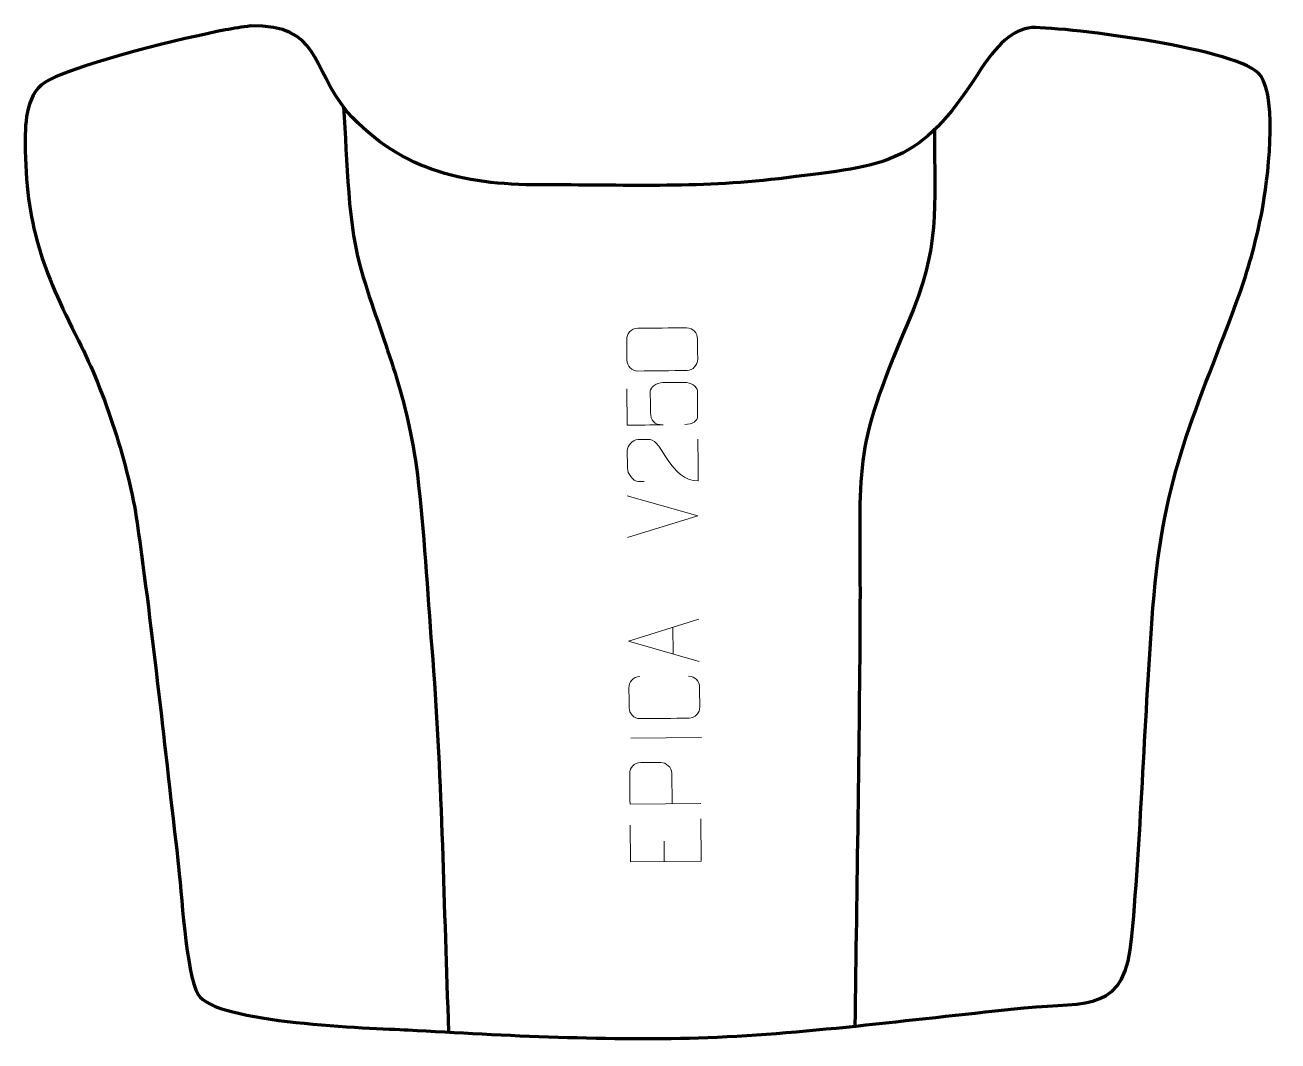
# Model space of a CAD drawing. Header units: millimetres. Extents: x -251 to 192, y -179 to 179.
import ezdxf

# ---------------------------------------------------------------- set-up
doc = ezdxf.new("R2010")
doc.units = ezdxf.units.MM
doc.header["$MEASUREMENT"] = 0
doc.layers.add('layer 2', color=7, linetype='Continuous')
doc.layers.add('layer 3', color=7, linetype='Continuous')

msp = doc.modelspace()

# ---------------------------------------------------------------- linework, layer by layer
at = {"layer": 'layer 2', "color": 142, "lineweight": 158}
for points, knots in [([(-138.5191, 150.3159), (-137.0721, 131.0225), (-137.3205, 108.953), (-131.6858, 90.5393), (-131.6858, 90.5393), (-123.4927, 64.41), (-115.949, 48.6512), (-112.4376, 20.3732), (-112.4376, 20.3732), (-109.9808, 0.5876), (-108.967, -20.7317), (-107.3313, -40.7768), (-107.3313, -40.7768), (-103.8031, -84.016), (-103.2069, -128.4192), (-101.5697, -171.9061), (-101.5697, -171.9061), (-101.5697, -171.9061), (-101.4012, -176.3841), (-101.4012, -176.3841)], [0, 0, 0, 0, 0.16666667, 0.16666667, 0.16666667, 0.16666667, 0.33333333, 0.33333333, 0.33333333, 0.33333333, 0.5, 0.5, 0.5, 0.5, 0.66666667, 0.66666667, 0.66666667, 0.66666667, 1, 1, 1, 1]), ([(70.2131, 142.2666), (70.1093, 114.0894), (72.4377, 101.0913), (60.7733, 74.0442), (60.7733, 74.0442), (40.7303, 27.3506), (44.1032, 24.0449), (43.8958, -25.6699), (43.8958, -25.6699), (43.6893, -75.1935), (42.7168, -124.7167), (42.1078, -174.2369)], [0, 0, 0, 0, 0.25, 0.25, 0.25, 0.25, 0.5, 0.5, 0.5, 0.5, 1, 1, 1, 1])]:
    msp.add_open_spline(points, degree=3, knots=knots, dxfattribs=at)
at = {"layer": 'layer 2', "color": 250, "lineweight": 9}
for points, knots in [([(-38.4116, 61.0169), (-38.4341, 63.3829), (-38.4566, 65.7494), (-38.479, 68.1158), (-38.479, 68.1158), (-38.5334, 70.0958), (-37.0585, 72.1359), (-34.6167, 72.1862), (-34.6167, 72.1862), (-28.8596, 72.2405), (-23.102, 72.2952), (-17.3441, 72.3503), (-17.3441, 72.3503), (-15.0152, 72.2302), (-13.5168, 70.538), (-13.4852, 68.3532), (-13.4852, 68.3532), (-13.4631, 65.9809), (-13.4405, 63.6086), (-13.4176, 61.2366), (-13.4176, 61.2366), (-13.2934, 59.2793), (-15.1622, 57.255), (-17.1832, 57.2472), (-17.1832, 57.2472), (-22.9636, 57.1927), (-28.7436, 57.1378), (-34.5231, 57.0825), (-34.5231, 57.0825), (-36.6651, 57.0665), (-38.4043, 58.8271), (-38.4116, 61.0169)], [0, 0, 0, 0, 0.11111111, 0.11111111, 0.11111111, 0.11111111, 0.22222222, 0.22222222, 0.22222222, 0.22222222, 0.33333333, 0.33333333, 0.33333333, 0.33333333, 0.44444444, 0.44444444, 0.44444444, 0.44444444, 0.55555556, 0.55555556, 0.55555556, 0.55555556, 0.66666667, 0.66666667, 0.66666667, 0.66666667, 0.77777778, 0.77777778, 0.77777778, 0.77777778, 1, 1, 1, 1]), ([(-38.4349, 50.8016), (-38.4349, 50.8016), (-38.3128, 37.9505), (-38.3128, 37.9505), (-38.3128, 37.9505), (-34.0824, 37.9909), (-29.8517, 38.0311), (-25.6206, 38.071), (-25.6206, 38.071), (-28.9306, 38.0393), (-30.0179, 39.66), (-30.1051, 42.4714), (-30.1051, 42.4714), (-30.1286, 44.9108), (-30.1517, 47.3502), (-30.1746, 49.7893), (-30.1746, 49.7893), (-30.197, 51.439), (-27.8307, 52.9364), (-25.7623, 52.9846), (-25.7623, 52.9846), (-23.1751, 53.0089), (-20.5876, 53.0334), (-18.0001, 53.0583), (-18.0001, 53.0583), (-16.0412, 53.123), (-13.5908, 51.6469), (-13.5169, 50.0216), (-13.5169, 50.0216), (-13.4986, 48.0652), (-13.4521, 43.1705), (-13.4332, 41.2135), (-13.4332, 41.2135), (-13.4069, 39.3682), (-15.361, 38.2425), (-17.9118, 38.1974)], [0, 0, 0, 0, 0.1, 0.1, 0.1, 0.1, 0.2, 0.2, 0.2, 0.2, 0.3, 0.3, 0.3, 0.3, 0.4, 0.4, 0.4, 0.4, 0.5, 0.5, 0.5, 0.5, 0.6, 0.6, 0.6, 0.6, 0.7, 0.7, 0.7, 0.7, 0.8, 0.8, 0.8, 0.8, 1, 1, 1, 1]), ([(-13.3591, 33.0449), (-13.3128, 28.1307), (-13.2662, 23.2164), (-13.2191, 18.3026), (-13.2191, 18.3026), (-23.151, 18.2083), (-25.9313, 32.8336), (-30.2422, 32.8845), (-30.2422, 32.8845), (-31.6662, 32.8706), (-33.0899, 32.8571), (-34.5131, 32.844), (-34.5131, 32.844), (-36.5899, 32.8073), (-38.2945, 30.6682), (-38.2959, 28.9971), (-38.2959, 28.9971), (-38.2758, 26.924), (-38.2562, 24.8513), (-38.2369, 22.7789), (-38.2369, 22.7789), (-38.2361, 20.9567), (-36.4172, 18.1492), (-34.3231, 18.1022), (-34.3231, 18.1022), (-34.3231, 18.1022), (-32.2684, 18.1217), (-32.2684, 18.1217)], [0, 0, 0, 0, 0.125, 0.125, 0.125, 0.125, 0.25, 0.25, 0.25, 0.25, 0.375, 0.375, 0.375, 0.375, 0.5, 0.5, 0.5, 0.5, 0.625, 0.625, 0.625, 0.625, 0.75, 0.75, 0.75, 0.75, 1, 1, 1, 1]), ([(-12.8495, -45.4595), (-12.8495, -45.4595), (-37.8719, -38.3259), (-37.8719, -38.3259), (-37.8719, -38.3259), (-37.8719, -38.3259), (-12.9914, -30.5193), (-12.9914, -30.5193)], [0, 0, 0, 0, 0.33333333, 0.33333333, 0.33333333, 0.33333333, 1, 1, 1, 1]), ([(-16.611, -50.6572), (-14.2864, -50.7749), (-12.791, -52.438), (-12.7598, -54.5855), (-12.7598, -54.5855), (-12.738, -56.9173), (-12.7159, -59.2491), (-12.6933, -61.5805), (-12.6933, -61.5805), (-12.5697, -63.5044), (-14.4354, -65.4943), (-16.4527, -65.5023), (-16.4527, -65.5023), (-22.2225, -65.5567), (-27.9919, -65.6115), (-33.7609, -65.6667), (-33.7609, -65.6667), (-35.899, -65.6828), (-37.6348, -63.9525), (-37.6417, -61.8001), (-37.6417, -61.8001), (-37.6638, -59.4745), (-37.6859, -57.1485), (-37.708, -54.8225), (-37.708, -54.8225), (-37.762, -52.8763), (-36.2894, -50.8708), (-33.8521, -50.821)], [0, 0, 0, 0, 0.125, 0.125, 0.125, 0.125, 0.25, 0.25, 0.25, 0.25, 0.375, 0.375, 0.375, 0.375, 0.5, 0.5, 0.5, 0.5, 0.625, 0.625, 0.625, 0.625, 0.75, 0.75, 0.75, 0.75, 1, 1, 1, 1]), ([(-12.3652, -95.6679), (-12.3652, -95.6679), (-37.3176, -95.9049), (-37.3176, -95.9049), (-37.3176, -95.9049), (-37.3518, -92.3101), (-37.3859, -88.7149), (-37.4201, -85.1197), (-37.4201, -85.1197), (-37.4043, -82.7943), (-35.929, -81.2228), (-33.563, -81.2045), (-33.563, -81.2045), (-31.5274, -81.1856), (-28.4682, -81.1565), (-26.4323, -81.1368), (-26.4323, -81.1368), (-24.557, -81.1255), (-22.5979, -82.9191), (-22.5597, -84.9285), (-22.5597, -84.9285), (-22.5597, -84.9285), (-22.4568, -95.7637), (-22.4568, -95.7637)], [0, 0, 0, 0, 0.14285714, 0.14285714, 0.14285714, 0.14285714, 0.28571429, 0.28571429, 0.28571429, 0.28571429, 0.42857143, 0.42857143, 0.42857143, 0.42857143, 0.57142857, 0.57142857, 0.57142857, 0.57142857, 0.71428571, 0.71428571, 0.71428571, 0.71428571, 1, 1, 1, 1]), ([(-37.2549, -103.3051), (-37.2549, -103.3051), (-37.1326, -116.1785), (-37.1326, -116.1785), (-37.1326, -116.1785), (-37.1326, -116.1785), (-12.1802, -115.9415), (-12.1802, -115.9415), (-12.1802, -115.9415), (-12.1802, -115.9415), (-12.3214, -101.0763), (-12.3214, -101.0763)], [0, 0, 0, 0, 0.25, 0.25, 0.25, 0.25, 0.5, 0.5, 0.5, 0.5, 1, 1, 1, 1])]:
    msp.add_open_spline(points, degree=3, knots=knots, dxfattribs=at)
for points in [[(-38.3521, 12.9822), (-38.3521, 12.9822), (-13.3301, 5.8978), (-13.3301, 5.8978)], [(-13.3301, 5.8977), (-13.3301, 5.8977), (-38.213, -1.6607), (-38.213, -1.6607)], [(-22.1244, -42.8249), (-22.1244, -42.8249), (-22.2146, -33.3296), (-22.2146, -33.3296)], [(-37.0577, -72.5352), (-37.0577, -72.5352), (-12.0848, -72.298), (-12.0848, -72.298)], [(-25.2535, -116.0657), (-25.2535, -116.0657), (-25.3216, -108.8979), (-25.3216, -108.8979)]]:
    msp.add_open_spline(points, degree=3, dxfattribs=at)
at = {"layer": 'layer 3', "color": 242, "lineweight": 158}
msp.add_open_spline([(-171.295, 178.9278), (-146.5748, 179.2347), (-150.5749, 165.0367), (-137.1756, 148.6008), (-137.1756, 148.6008), (-117.5459, 127.0068), (-94.3105, 122.5519), (-66.3875, 122.7963), (-66.3875, 122.7963), (-36.7437, 122.8189), (-11.8316, 121.5353), (17.9975, 125.327), (17.9975, 125.327), (53.0902, 129.5595), (65.2013, 130.1559), (85.2387, 161.5797), (85.2387, 161.5797), (92.5318, 173.0174), (97.7582, 177.4288), (104.532, 178.3858), (104.532, 178.3858), (117.8398, 178.3444), (178.855, 170.8386), (185.4165, 161.3517), (185.4165, 161.3517), (191.5081, 152.544), (187.8684, 124.1355), (185.8855, 113.5504), (185.8855, 113.5504), (184.0313, 103.934), (181.5174, 94.437), (178.2915, 85.1893), (178.2915, 85.1893), (162.2152, 41.1385), (151.2066, 22.2559), (147.3528, -26.5632), (147.3528, -26.5632), (144.4264, -65.0765), (143.3703, -104.2042), (139.9421, -142.5232), (139.9421, -142.5232), (137.5107, -169.7007), (124.9052, -165.5852), (101.9334, -167.8057), (101.9334, -167.8057), (65.2916, -171.4235), (26.7154, -176.7729), (-9.8871, -178.2547), (-9.8871, -178.2547), (-43.9215, -179.4686), (-81.5448, -177.5427), (-115.7213, -175.5835), (-115.7213, -175.5835), (-128.7242, -174.9181), (-183.8248, -173.3472), (-189.8909, -163.0244), (-189.8909, -163.0244), (-194.1742, -155.7356), (-195.7743, -126.2452), (-196.9936, -115.7481), (-196.9936, -115.7481), (-201.6012, -76.1649), (-205.8312, -35.9758), (-211.383, 3.4441), (-211.383, 3.4441), (-214.4421, 23.889), (-222.6946, 49.3485), (-232.1066, 67.8136), (-232.1066, 67.8136), (-244.9232, 93.0695), (-250.7667, 108.6227), (-250.936, 137.498), (-250.936, 137.498), (-250.9822, 145.3709), (-250.5872, 155.7896), (-242.6138, 159.8048), (-242.6138, 159.8048), (-229.8539, 166.2303), (-195.1706, 174.6818), (-180.2294, 177.4948), (-180.2294, 177.4948), (-177.2434, 178.0457), (-174.3031, 178.5183), (-171.295, 178.9278)], degree=3, knots=[0, 0, 0, 0, 0.04545455, 0.04545455, 0.04545455, 0.04545455, 0.09090909, 0.09090909, 0.09090909, 0.09090909, 0.13636364, 0.13636364, 0.13636364, 0.13636364, 0.18181818, 0.18181818, 0.18181818, 0.18181818, 0.22727273, 0.22727273, 0.22727273, 0.22727273, 0.27272727, 0.27272727, 0.27272727, 0.27272727, 0.31818182, 0.31818182, 0.31818182, 0.31818182, 0.36363636, 0.36363636, 0.36363636, 0.36363636, 0.40909091, 0.40909091, 0.40909091, 0.40909091, 0.45454545, 0.45454545, 0.45454545, 0.45454545, 0.5, 0.5, 0.5, 0.5, 0.54545455, 0.54545455, 0.54545455, 0.54545455, 0.59090909, 0.59090909, 0.59090909, 0.59090909, 0.63636364, 0.63636364, 0.63636364, 0.63636364, 0.68181818, 0.68181818, 0.68181818, 0.68181818, 0.72727273, 0.72727273, 0.72727273, 0.72727273, 0.77272727, 0.77272727, 0.77272727, 0.77272727, 0.81818182, 0.81818182, 0.81818182, 0.81818182, 0.86363636, 0.86363636, 0.86363636, 0.86363636, 0.90909091, 0.90909091, 0.90909091, 0.90909091, 1, 1, 1, 1], dxfattribs=at)

doc.saveas('drawing.dxf')
